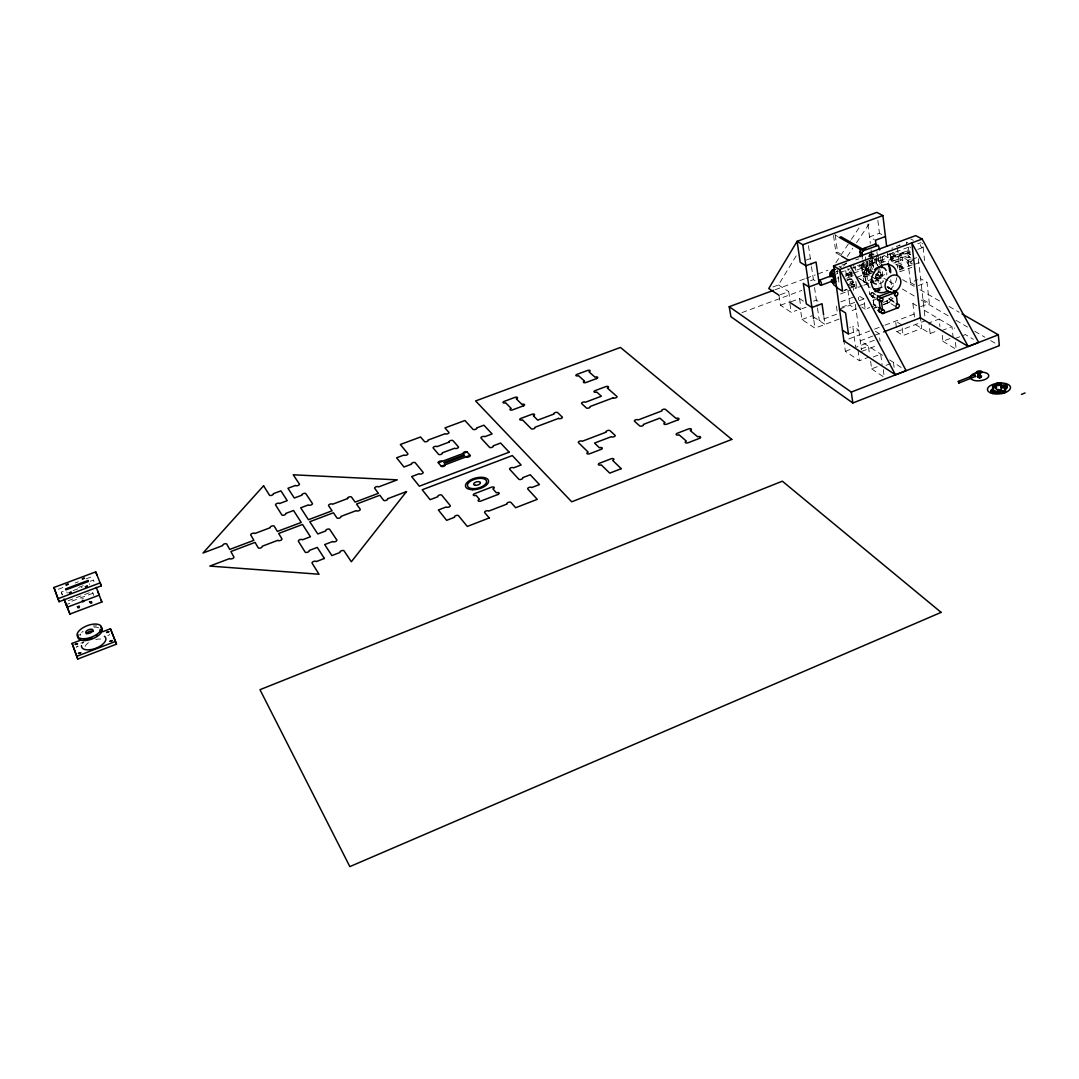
<?xml version="1.0" encoding="UTF-8"?>
<svg xmlns="http://www.w3.org/2000/svg" width="1079" height="1079" viewBox="0 0 1079 1079"><rect width="100%" height="100%" fill="white"/><g stroke="black" fill="none" stroke-linecap="round" stroke-linejoin="round"><path stroke-width="0.75" stroke-dasharray="5 3.75" d="M896.528 246.781L896.892 246.039M850.818 284.559C860.3 282.482 850.36 292.342 852.208 283.804M910.46 254.577A4.963 2.239 70.5 0 1 907.223 251.609C904.108 250.355 909.867 258.96 912.402 258.65L907.871 260.336L905.187 258.839L909.745 257.166M869.741 256.209L870.483 254.914A2.711 2.158 -58.3 0 0 869.458 256.168M772.915 286.987L778.458 284.95L796.828 254.833M835.901 262.736L850.468 240.752M851.385 239.376L859.572 227.008M847.258 256.478L852.815 248.21M856.51 242.694L870.389 222.031M843.535 266.095L846.3 262.79L846.853 266.931M898.928 245.459L899.63 244.92M81.721 598.845L83.542 598.818M902.138 257.463L900.331 257.679M839.948 267.066L841.377 266.419M109.276 635.032L109.316 634.061M906.32 251.191L890.458 257.072C889.555 263.762 899.185 262.615 897.674 268.887M885.926 365.349L890.458 363.596M955.05 338.577L965.381 334.571L973.325 339.265M873.221 357.014L880.707 354.128L882.082 364.837M941.751 330.606L951.988 326.654L953.121 337.322M870.632 361.222L871.63 368.87L880.585 365.403M942.25 335.178L942.911 341.288L950.208 338.455M861.002 348.989L868.433 346.143L869.62 355.247M861.662 351.403L877.321 345.388M901.828 324.954L895.597 321.124L896.878 331.631L903.096 335.502L921.641 328.38L920.441 317.846M869.849 330.943L843.913 340.829L845.37 351.349L859.464 360.75L868.339 357.338M915.356 324.55L930.152 333.532L937.381 330.754M872.83 336.041L860.26 340.843L883.269 355.787M874.395 335.434L882.136 332.48M80.831 643.165L83.906 641.992M845.37 351.349L851.223 349.097M874.341 340.263L855.62 347.425L852.761 326.276L849.82 327.396M896.878 331.631L925.377 320.719M848.458 334.112L858.83 330.174L852.761 326.276M920.67 306.652L929.356 303.347L927.009 282.307L920.616 278.679M874.489 329.176L883.526 325.723M885.036 325.157L917.002 312.964M875.312 280.446L882.635 277.465L882.285 270.91M874.044 308.001L876.998 306.881M882.919 304.642L888.826 302.417L895.408 306.382M874.381 308.216L877.335 307.097M883.256 304.858L889.177 302.619A2.01 1.578 -56.9 0 0 890.661 300.205A2.01 1.578 -56.9 0 0 888.732 299.072M914.479 317.064L912.888 303.469L915.774 302.376M841.822 307.232L857.576 301.311M859.154 300.717L863.888 298.937L865.223 309.201L869.728 307.502M839.529 309.16L849.928 305.249L856.011 309.053L848.566 311.871M916.691 257.625L907.925 260.889L910.447 282.509L917.703 279.771M68.206 600.72L91.068 592.128M92.929 593.248L70.634 601.637L71.106 602.81M859.41 305.586L866.882 302.767M872.871 300.515L875.865 299.396M66.21 604.658L69.879 603.269M918.256 285.598L927.009 282.307M800.888 312.236L801.967 319.519L814.982 328.164L841.714 318.076M871.239 306.922L877.24 304.656M883.256 302.39L893.048 298.694L890.296 297.062M58.226 589.282L62.865 587.556M75.233 582.93L78.322 581.77M86.05 578.883L93.779 575.997M874.759 278.315L880.666 281.794L883.485 280.742M62.285 594.893L61.287 592.115L64.349 590.968M90.339 581.244L93.387 580.097L94.48 582.822L93.387 580.097M78.7 587.408L83.177 585.735M840.797 301.837L854.919 296.55M73.089 590.604L82.044 587.246M801.967 319.519L811.88 315.796M859.815 278.921L868.285 283.979L869.593 294.135L873.747 292.571M791.096 301.742L799.552 298.6L803.612 301.23M856.982 277.236L866.639 273.648L869.485 275.32M872.142 272.717L867.57 274.417L865.25 256.384M862.121 263.236L863.686 276.507L867.111 275.239L865.628 263.762M849.861 281.929L853.273 280.999L854.325 286.488L856.699 287.931L852.275 289.577M896.501 264.557L901.302 263.02L902.381 268.55L897.93 260.835L893.385 262.534M863.686 276.507L864.697 277.114L869.269 275.415L867.597 262.291M849.16 284.114L853.786 282.388M897.337 266.162L901.896 264.463M909.246 256.627L904.728 258.313L909.179 266.014L908.707 261.927L913.239 260.241M813.485 301.176L816.344 300.097L819.19 301.918M872.911 279.029L863.766 281.97L861.271 264.638M874.435 278.463L884.564 274.646M844.169 290.278L846.934 289.239M849.712 288.214L854.325 286.488M912.2 264.881L897.836 270.249L900.277 271.638L911.849 267.322M844.102 290.656L847.109 289.536M914.304 264.449L920.171 262.264M778.957 295.214L780.508 305.249L791.231 312.37L796.841 310.28M840.487 293.974L850.805 290.13M862.431 285.773L858.318 287.311L847.055 280.5L853.867 277.964M863.807 285.261L867.934 283.723L866.639 273.648M801.872 308.796L806.121 307.205M875.231 281.376L878.009 280.338L878.738 286.137M780.346 294.702L788.736 291.6L790.044 300.191M832.921 275.172L837.493 273.486M839.799 272.636L849.807 268.981M850.845 268.55L861.892 264.463M879.102 258.097L910.083 246.619M917.824 243.76L920.926 242.613M872.169 257.921L878.104 261.32L888.03 257.638L882.042 254.266L883.215 263.667M741.934 312.613L801.764 290.426M845.855 274.079L850.576 272.326M856.874 269.993L864.751 267.066L874.88 272.987M890.58 257.085L906.873 251.42M837.763 277.357L838.774 276.979M845.855 274.363L847.865 273.621A5.017 2.104 70.4 0 0 851.088 276.642A5.017 2.104 70.4 0 0 851.763 272.38M890.998 257.301L907.223 251.609M890.903 258.232L906.765 252.351M837.763 278.692L838.774 278.315M845.882 275.671L851.965 273.419M895.624 257.22L910.568 251.677M845.396 276.264L863.686 269.453M880.666 263.155L910.716 252.027M917.824 249.37L922.693 247.563M846.732 278.261L852.289 276.197M893.547 260.862L910.622 254.523M873.963 272.69L870.213 270.505L863.389 273.041L867.111 275.239M846.84 279.825L849.915 278.692L852.949 280.783M868.77 272.056L870.483 271.422M857.454 265.421L868.932 272.151L870.645 271.517L859.154 264.8M780.508 305.249L790.26 301.621M893.871 263.074L898.416 261.388L901.046 262.871M775.113 289.752L804.435 278.921M805.986 278.355L815.238 274.943M817.976 273.931L827.93 270.249M841.836 265.124L848.013 262.844M855.741 259.985L858.83 258.852M891.861 248.305L892.994 247.887M897.256 246.241L900.169 245.162M906.657 242.842L907.803 242.424M810.518 280.715L813.391 279.65L817.666 282.307M836.697 271.638L838.248 271.072M835.969 272.002L837.992 271.247M806 260.174L810.342 258.569L813.202 260.309M881.853 234.575L879.452 233.266L869.512 236.908L874.273 239.551M833.554 235.546L835.915 252.796L837.587 252.189L841.903 254.711M108.709 635.288L107.927 635.329M77.661 646.065L76.42 647.184L78.308 646.092M877.578 275.698C880.316 272.717 875.892 277.074 875.109 274.255M902.853 267.295C898.699 262.197 897.323 270.384 902.583 268.954C904.593 266.823 900.088 266.891 901.693 269.035M899.32 267.686L900.547 267.093L900.331 265.866M902.206 257.112C896.069 255.71 904.917 268.185 902.314 257.274M863.874 282.051L867.691 283.291L863.375 280.715M854.581 285.234L853.314 285.706L853.489 287.027M911.755 261.684C905.861 263.222 918.35 265.164 907.925 260.889M910.797 238.985L913.279 240.32M907.871 260.336L908.707 261.927M870.052 252.904L873.289 254.954A2.711 2.158 -58.3 0 0 871.225 254.428M869.175 253.929L871.926 255.494M834.782 234.804L837.655 236.436M910.447 282.509L916.799 286.151M869.269 260.471L877.969 265.488M902.61 279.69L914.223 286.367M920.023 289.712L941.765 302.241M949.021 306.423L959.177 312.263M879.722 272.056L880.761 272.65M879.479 266.297L880.477 274.336L882.878 275.738M922.99 299.638L929.356 303.347M876.323 273.837L887.896 280.594M889.352 281.444L896.582 285.665M902.368 289.037L915.397 296.644M921.183 300.029L950.127 316.929M955.913 320.301L967.499 327.072M974.728 331.293L984.857 337.201M990.643 340.586L999.329 345.658M881.395 278.166C876.553 277.02 881.314 276.75 880.477 274.336M835.915 252.796L840.231 255.318M867.26 262.035L868.568 272.191L870.955 273.594L869.04 260.187M876.188 277.829L877.227 278.436M870.901 276.157L878.009 280.338M888.192 287.027L892.077 289.32M886.925 286.96L892.09 290.008M912.888 303.469L916.691 305.708M924.19 310.226L954.672 328.232M856.591 276.952L867.934 283.723M839.003 266.513L843.023 268.914M847.865 273.621L846.948 273.257L849.942 278.733M889.662 298.923L895.206 302.241M894.194 302.336L888.395 298.856A2.01 1.578 -56.9 0 0 886.911 301.284A2.01 1.578 -56.9 0 0 888.826 302.417M872.061 292.53L875.905 294.837M869.593 294.135L875.056 297.44M875.298 297.791L872.52 296.118L873.585 304.44L876.93 306.476M871.239 296.051L875.069 298.37M942.911 341.288L956.183 349.34L955.374 341.652M848.229 284.317L853.111 287.297M863.888 298.937L858.048 295.376L858.628 299.746M861.73 307.029L865.223 309.201M875.433 331.307L879.115 333.627L880.073 341.166M778.458 284.95L788.736 291.6M889.649 359.941L901.896 367.899M813.188 316.66L824.976 324.388L823.614 314.852M871.63 368.87L884.281 377.326M866.248 283.467L862.62 257.975M873.599 254.792L872.601 254.131A2.387 1.902 -58.4 0 0 871.306 254.293M902.678 260.619L901.302 259.5L900.628 260.592M61.287 592.115L62.393 594.907M67.235 593.126L66.777 591.885M89.517 584.44L89.26 583.793M92.578 592.344L93.752 595.379M789.909 303.712L791.231 312.37M799.552 298.6L800.847 307.259M808.481 245.688L811.287 265.056M811.516 266.675L813.391 279.65M814.537 287.513L817.262 306.436M817.491 308.014L819.325 320.679L837.506 313.841L836.09 303.604M813.822 320.207L814.982 328.164M835.24 234.939L837.587 252.189M836.994 268.496L838.963 282.833M858.034 350.135L859.464 360.75M845.707 270.505L846.597 277.168M847.905 290.251L849.928 305.249M850.886 270.64L853.529 290.399M855.391 304.399L861.46 349.893M855.283 266.958L855.714 270.289M853.543 264.058L854.163 268.833M855.849 281.565L856.699 287.931M864.319 263.762L864.751 267.066M861.716 254.145L864.697 277.114M883.296 369.611L884.092 375.775M868.973 260.7L870.213 270.505M873.923 304.656L872.857 296.32A2.023 1.592 -57 0 1 870.915 295.174A2.023 1.592 -57 0 1 872.398 292.733M867.503 260.916L868.932 272.151M866.397 261.631L867.422 269.629L865.722 270.263L864.684 262.264M874.529 259.068L875.379 265.758M867.88 224.054L870.321 243.368M871.562 253.066L873.37 267.322M871.05 249.748L871.778 255.035M871.886 256.303L873.329 267.767M871.346 254.024L871.967 258.947M872.183 260.592L873.005 267.147M871.4 259.85L872.614 269.413M869.849 254.698L871.926 271.072M869.93 260.781L871.266 271.261M880.477 256.424L881.287 262.858M893.479 362.423L894.437 370.137M878.077 255.062L879.277 264.692M876.89 251.582L877.497 256.451M877.699 258.07L878.104 261.32M880.666 281.794L881.273 286.542M876.35 255.615L877.578 265.461M877.78 267.093L878.4 272.016M876.135 259.095L876.971 265.798M875.73 258.313L876.755 266.5M877.861 220.413L879.452 233.266M887.424 252.769L888.597 262.359M890.714 279.69L891.874 289.199M897.445 247.833L900.277 271.638M902.192 327.962L903.096 335.502M906.4 242.047L906.711 244.798M930.152 333.532L928.952 322.945L939.121 319.047L939.944 326.613M918.35 258.744L925.013 317.469M923.098 247.347L924.582 260.619M909.894 246.821A4.963 2.239 70.5 0 1 910.447 247.738M893.56 252.216A4.977 2.198 70.5 0 1 895.422 259.648A4.977 2.198 70.5 0 1 891.348 257.49M853.03 275.226A5.004 2.104 70.4 0 1 849.969 274.808A5.004 2.104 70.4 0 1 848.013 268.428M851.965 272.501A2.671 1.119 70.4 0 1 850.104 273.041A2.671 1.119 70.4 0 1 849.686 268.968M892.063 252.23A4.977 2.198 70.5 0 1 894.531 258.825A4.977 2.198 70.5 0 1 891.686 260.133A4.977 2.198 70.5 0 1 889.217 253.538M910.339 254.037A4.963 2.239 70.5 0 1 907.142 246.902M910.352 252.041A2.644 1.2 70.5 0 1 908.383 248.305A2.644 1.2 70.5 0 1 910.352 247.927M880.181 263.033A2.657 1.16 70.4 0 1 878.481 259.162A2.657 1.16 70.4 0 1 880.41 259.068A2.657 1.16 70.4 0 1 880.99 262.993M923.111 246.727A2.644 1.214 70.6 0 1 921.237 246.848A2.644 1.214 70.6 0 1 920.4 243.072A2.644 1.214 70.6 0 1 922.505 243.962M870.011 274.012A3.021 2.401 -57.8 0 1 868.568 272.191M871.535 253.525A3.048 2.428 -58.4 0 1 871.643 254.01M872.817 253.605A3.048 2.428 -58.4 0 1 873.936 254.9M868.919 256.222A3.048 2.428 -58.4 0 1 869.553 254.819M869.62 254.914A1.376 1.092 -58.4 0 1 868.703 256.276M871.09 254.927A2.711 2.158 -58.4 0 1 870.726 256.222M875.231 276.264A2.387 1.888 -57.8 0 0 876.89 275.428L877.632 274.147A3.561 2.819 -57.8 0 0 877.807 272.461M873.477 292.692A2.023 1.592 -57 0 1 873.059 295.808A2.023 1.592 -57 0 1 870.564 294.918A2.023 1.592 -57 0 1 872.709 292.422M872.978 304.804A2.01 1.592 -56.6 0 1 875.366 306.652M887.397 286.852A2.01 1.592 -57.3 0 1 888.449 287.23M888.826 287.945A2.01 1.592 -57.3 0 1 888.84 288.619M870.213 287.634A14.89 11.788 -57.7 0 1 867.813 268.846A14.89 11.788 -57.7 0 1 885.724 262.21M896.811 277.694A14.971 11.815 -57.7 0 1 890.377 289.172M887.424 287.108A2.023 1.592 -57.3 0 1 889.204 288.646M878.104 271.787A3.385 2.684 -57.7 0 1 880.842 274.053A3.385 2.684 -57.7 0 1 878.508 277.883A3.385 2.684 -57.7 0 1 875.204 276.548M886.736 272.65A9.145 7.229 -57.7 0 1 886.722 275.01M883.445 281.43A9.145 7.229 -57.7 0 1 877.847 284.155M93.185 626.063A12.935 6.123 -21 0 1 96.611 625.86M82.274 643.448A12.894 6.164 -21.1 0 1 83.407 641.938M81.734 632.523A10.723 5.071 -21 0 1 83.11 631.296M94.035 627.142A10.723 5.071 -21 0 1 98.688 627.897M85.093 646.321A10.669 5.112 -21.1 0 1 89.449 642.086M95.775 639.496A10.669 5.112 -21.1 0 1 102.761 639.55M890.458 255.049A2.657 1.173 70.5 0 0 892.657 258.704A2.657 1.173 70.5 0 0 892.508 254.779A2.657 1.173 70.5 0 0 890.458 255.049M861.298 265.852A2.671 1.133 70.4 0 0 863.47 269.534A2.671 1.133 70.4 0 0 863.281 265.609A2.671 1.133 70.4 0 0 861.298 265.852M889.096 302.295A2.01 1.578 -56.9 0 0 889.797 299.018A2.01 1.578 -56.9 0 0 886.938 300.596A2.01 1.578 -56.9 0 0 889.096 302.295M879.817 278.355A3.385 2.684 -57.7 0 0 880.99 272.812A3.385 2.684 -57.7 0 0 876.175 275.469A3.385 2.684 -57.7 0 0 879.817 278.355"/><path stroke-width="1.5" d="M996.443 386.161L994.285 386.295L996.443 386.161A2.886 1.349 -5.9 0 0 993.3 386.781A2.886 1.349 -5.9 0 0 992.936 388.319A2.158 1.012 -6 0 1 993.044 389.128A6.501 3.035 -5.9 0 0 992.626 390.153A2.158 1.012 -6 0 1 991.857 390.962A2.886 1.349 -5.9 0 0 991.331 392.81A2.886 1.349 -5.9 0 0 995.054 392.958A2.171 1.025 -5.9 0 1 996.821 392.756A6.501 3.035 -5.9 0 0 998.938 392.783A2.171 1.025 -5.8 0 1 1000.53 393.026A2.9 1.362 -5.8 0 0 1004.347 392.958A2.9 1.362 -5.8 0 0 1005.277 391.124L1005.048 389.06A6.501 3.035 -5.9 0 0 1005.453 388.035A2.171 1.012 -5.7 0 1 1006.208 387.226A2.886 1.349 -5.8 0 0 1006.72 385.392A2.886 1.349 -5.8 0 0 1002.998 385.257A2.158 1.012 -5.8 0 1 1001.245 385.446A6.501 3.035 -5.9 0 0 1000.557 385.405M978.181 377.205C979.853 375.721 982.686 377.07 978.666 376.679C977.682 379.188 984.587 376.544 978.208 377.084L977.722 372.188L980.528 372.08L977.695 372.309M79.01 605.98C80.885 608.327 76.123 608.435 78.295 606.533M82.328 600.45L83.016 601.934L84.189 600.49M91.351 601.556C93.468 604.253 88.411 603.148 90.703 601.839M975.483 376.477L958.907 383.018L958.341 381.386L974.836 374.872L975.537 376.45L974.836 374.872M831.842 270.492L829.94 272.879L830.897 273.877A5.017 2.064 70.3 0 1 833.379 274.053A5.017 2.064 70.3 0 1 835.672 279.11M996.416 387.644L994.406 387.631L996.47 387.199M958.314 381.4L958.934 383.005M876.863 245.419L875.541 244.016L860.111 249.775L860.233 256.6M1021.449 394.401L1025.05 392.958M773.576 290.318L729.215 306.692L730.915 316.7L852.828 402.993L999.329 345.658L998.331 334.814L962.077 313.935M843.913 340.829L895.449 374.791L906.104 370.637L850.225 265.65M883.661 331.9L920.441 317.846L968.2 346.453L978.626 342.394L922.167 239.052L915.72 235.613L833.554 265.906L844.021 341.584M729.215 306.692L851.318 392.082L998.331 334.814M76.663 656.356L115.453 641.452L116.492 644.15L77.742 659.053L72.104 643.421L79.779 640.494M102.775 631.701L110.449 628.76L115.453 641.452M64.039 599.411L69.96 614.045L101.871 601.988L96.22 587.327M897.863 307.852L882.973 313.49L877.874 310.347M57.929 598.724L59.116 601.704L101.305 585.857L100.158 582.876L57.929 598.724L53.95 587.489L95.734 571.883L101.305 585.857M890.539 291.977L878.603 296.469A2.037 1.605 -56.9 0 0 877.092 298.91A2.037 1.605 -56.9 0 0 879.048 300.07L880.113 308.432A2.023 1.592 -56.5 0 0 878.616 310.873A2.023 1.592 -56.5 0 0 880.558 312.006M445.007 464.806A2.05 0.958 -14.7 0 1 443.779 466.303A2.05 0.958 -14.7 0 1 441.23 466.222L438.33 462.797L467.086 451.98L470.08 455.351A2.05 0.958 -14.3 0 1 468.893 456.835A2.05 0.958 -14.3 0 1 466.33 456.768M441.23 466.222L470.08 455.351M875.029 291.411L879.493 289.738M875.379 291.627L879.83 289.954M879.682 249.991L878.333 245.311L863.483 250.679L861.946 252.068L862.404 256.37M870.74 282.145L873.788 281.012M819.285 280.243L833.487 274.983M820.89 285.342A2.684 1.079 70.3 0 0 820.647 281.403A2.684 1.079 70.3 0 0 818.732 281.619A2.684 1.079 70.3 0 0 820.89 285.342L835.294 279.987M831.788 270.559L834.876 269.413M832.03 270.451L835.281 269.386M922.167 239.052L839.651 269.561L833.554 265.906M830.897 273.877L832.921 273.122M885.441 236.544L875.474 240.212L876.081 245.081M861.797 249.64L865.924 248.13M778.957 295.214L768.761 288.525L797.098 241.332L802.789 244.731L882.892 215.584L886.641 246.282M90.676 602.028L89.422 601.583M78.201 606.735L77.256 606.641M1002.121 392.432L1003.794 391.812L1001.825 392.324M882.892 215.584L876.863 212.388L797.098 241.332L800.186 262.291L805.865 265.771L816.061 262.035L819.082 283.197L808.953 286.947L803.302 283.386L806.323 303.846L811.961 307.488L822.023 303.725L823.614 314.852M874.921 244.232L877.335 245.58M840.784 236.652L863.861 249.788M861.096 249.316L863.483 250.679M839.098 237.259L860.705 249.6M859.599 251.771L861.986 253.147M841.66 256.168L848.836 260.376M893.385 290.777L895.975 292.301L881.017 297.925L877.187 295.619M895.273 295.228L896.406 295.902L897.418 304.278L896.285 303.59M832.179 270.532L834.701 272.056M877.888 299.355L881.476 301.527L882.528 309.916L878.603 307.502M836.751 286.812L833.946 285.018L831.302 280.338M836.535 287.473L842.605 291.209L839.651 269.561L895.449 374.791M839.529 309.16L845.585 312.991L848.458 334.112L842.443 330.187M789.693 302.268L800.443 309.322M968.2 346.453L911.822 242.869L920.522 318.602M53.95 587.489L59.116 601.704M72.104 643.421L77.742 659.053M64.052 599.088L69.96 614.045M97.609 591.009L99.241 595.136L67.141 607.248L65.63 603.04M101.237 600.396L101.871 601.988M116.492 644.15L110.449 628.76M95.734 571.883L96.867 574.837M995.054 392.958C994.703 388.993 990.94 393.902 994.798 391.704A2.886 1.349 -5.9 0 1 991.21 391.569A2.886 1.349 -5.9 0 1 991.749 389.735A2.158 1.012 -6 0 0 992.505 388.926A6.501 3.035 -5.9 0 1 992.923 387.901A2.158 1.012 -6 0 0 992.815 387.078A2.886 1.349 -5.9 0 1 993.273 385.5A2.886 1.349 -5.9 0 1 996.537 384.92M802.789 244.731L813.579 318.615M851.318 392.082L852.828 402.993M881.489 264.476L881.88 267.686M888.799 263.937L889.757 271.814M979.894 372.687L980.379 377.583M978.842 372.875L979.327 377.771M992.815 387.078L993.044 389.128M992.505 388.926L992.626 390.153M991.749 389.735L991.857 390.962M994.932 391.717A2.171 1.025 -5.9 0 1 996.699 391.529A6.501 3.035 -5.9 0 0 998.817 391.556L998.938 392.783M996.699 391.529L996.821 392.756M1002.998 385.257L1003.106 386.484A2.886 1.349 -5.8 0 1 1006.828 386.633A2.886 1.349 -5.8 0 1 1006.329 388.453A2.171 1.012 -5.7 0 0 1005.574 389.276A6.501 3.035 -5.9 0 1 1005.169 390.301A2.171 1.012 -5.7 0 0 1005.277 391.124M1001.245 385.446L1001.352 386.687A2.158 1.012 -5.8 0 0 1003.106 386.484M998.817 391.556A2.171 1.025 -5.8 0 1 1000.408 391.785L1000.53 393.026M1006.208 387.226L1006.329 388.453M1005.453 388.035L1005.574 389.276M835.78 281.012A5.017 2.064 70.3 0 1 831.855 279.933M829.805 276.737A5.031 2.064 70.3 0 1 832.165 274.106A5.031 2.064 70.3 0 1 834.849 281.376A5.031 2.064 70.3 0 1 831.464 281.214M830.924 276.817A2.684 1.092 70.3 0 1 832.435 276.264A2.684 1.092 70.3 0 1 833.662 279.974A2.684 1.092 70.3 0 1 831.99 280.027M1000.368 389.303A1.443 0.674 -5.9 0 1 999.882 390.22A1.443 0.674 -5.9 0 1 997.981 390.234A1.443 0.674 -5.9 0 1 998.075 389.317M1000.786 387.28A2.886 1.349 -5.9 0 1 1001.272 389.114A2.886 1.349 -5.9 0 1 997.32 389.721A2.886 1.349 -5.9 0 1 996.564 387.927M1000.408 391.785A2.9 1.362 -5.8 0 0 1004.225 391.731A2.9 1.362 -5.8 0 0 1005.169 389.883A2.171 1.012 -5.7 0 1 1005.048 389.06M1000.719 386.633A6.501 3.035 -5.9 0 1 1001.352 386.687M970.358 377.084A9.239 4.262 -6.2 0 1 983.724 372.322A9.239 4.262 -6.2 0 1 985.316 379.349A9.239 4.262 -6.2 0 1 970.655 378.351M980.231 375.546A2.01 0.931 -6.2 0 1 981.054 376.962A2.01 0.931 -6.2 0 1 977.79 377.097A2.01 0.931 -6.2 0 1 979.219 375.586M438.33 462.797A2.05 0.958 -14.7 0 1 439.544 461.299A2.05 0.958 -14.7 0 1 442.093 461.38M463.35 453.382A2.037 0.944 -14.3 0 1 464.536 451.912A2.037 0.944 -14.3 0 1 467.086 451.98M887.626 263.735A14.89 11.788 -57.7 0 1 890.647 272.731M881.88 287.068A14.89 11.788 -57.7 0 1 873.639 288.848M888.111 290.764A14.971 11.815 -57.7 0 1 871.684 284.492A14.971 11.815 -57.7 0 1 882.528 265.218A14.971 11.815 -57.7 0 1 896.959 275.064M894.504 290.79A2.023 1.592 -57.2 0 1 895.368 292.895M874.503 269.629A9.145 7.229 -57.7 0 1 886.169 270.532M876.337 284.101A9.145 7.229 -57.7 0 1 871.346 279.164M100.806 627.007A12.935 6.123 -21 0 1 91.486 639.2A12.935 6.123 -21 0 1 78.201 634.924M104.407 636.259A12.894 6.164 -21.1 0 1 96.341 648.061A12.894 6.164 -21.1 0 1 81.491 645.579M100.05 629.367A10.723 5.071 -21 0 1 99.767 631.97M97.043 635.072A10.723 5.071 -21 0 1 96.247 635.652M91.836 637.959A10.723 5.071 -21 0 1 84.202 639.267M80.102 634.978A10.723 5.071 -21 0 1 80.359 634.385M86.495 633.832A3.83 1.821 -21 0 1 89.597 631.417A3.83 1.821 -21 0 1 93.32 631.404M1005.412 386.255L1003.268 386.484L1005.412 386.255M1005.534 387.482L1003.376 387.671L1005.534 387.482M1003.699 390.625L1001.528 390.814L1003.699 390.625M994.676 390.531L992.518 390.719L994.676 390.531M112.203 640.562L110.031 641.236L112.203 640.562M108.75 631.728L106.605 632.442L108.75 631.728M87.345 586.14L85.214 586.787L87.345 586.194M80.655 652.674L78.484 653.402L80.655 652.674M84.283 578.223L82.179 578.91L84.27 578.277M77.459 643.704L75.287 644.419L77.459 643.704M71.187 592.209L69.043 592.857L71.174 592.263M68.233 584.225L66.129 584.912L68.233 584.225M1000.004 384.057C997.239 386.7 996.578 381.885 1000.004 384.057M406.486 491.592L351.336 561.754L344.093 550.91A2.198 1.079 -16.9 0 0 341.45 550.762A2.198 1.079 -16.9 0 0 340.02 552.461L331.873 555.591L324.685 544.571L332.75 541.483A2.171 1.052 -16.9 0 0 335.353 541.618A2.171 1.052 -16.9 0 0 336.769 539.945L329.742 529.425A2.145 1.025 -16.9 0 0 327.153 529.303A2.145 1.025 -16.9 0 0 325.75 530.949L317.779 533.97L309.781 521.723L333.438 512.781L336.958 517.933A2.131 1.012 -16.6 0 0 339.521 518.041A2.131 1.012 -16.6 0 0 340.897 516.436L356.232 510.623A2.118 0.998 -16.3 0 0 358.794 510.745A2.118 0.998 -16.3 0 0 360.143 509.14L356.515 504.068L379.848 495.248L383.598 500.265A2.104 0.998 -15.8 0 0 386.174 500.359A2.104 0.998 -15.8 0 0 387.482 498.781L406.486 491.592M263.573 485.793L203 553.028L222.746 545.583A2.145 0.998 -18.4 0 1 224.27 543.951A2.145 0.998 -18.4 0 1 226.765 544.072L229.706 549.44L253.862 540.323L250.787 535.036A2.131 0.998 -17.9 0 1 252.257 533.404A2.131 0.998 -17.9 0 1 254.765 533.539L270.263 527.698A2.131 0.998 -17.6 0 1 271.706 526.093A2.131 0.998 -17.6 0 1 274.214 526.215L277.411 531.434L301.23 522.438L293.555 510.502L285.746 513.429A2.104 0.971 -17.3 0 1 284.317 515.02A2.104 0.971 -17.3 0 1 281.835 514.899L275.617 504.999A2.077 0.958 -17.3 0 1 277.033 503.448A2.077 0.958 -17.3 0 1 279.501 503.556L287.23 500.669L280.931 490.864L273.27 493.71A2.064 0.931 -17.3 0 1 271.868 495.234A2.064 0.931 -17.3 0 1 269.44 495.14L263.573 485.793M941.117 612.373L349.839 866.612L259.972 689.683L782.329 481.18L941.117 612.373M731.791 439.423L571.708 501.802L475.596 400.943L620.452 347.451L731.791 439.423M489.232 517.947L467.288 526.444L458.548 515.749A2.158 1.066 -14.9 0 0 455.837 515.627A2.158 1.066 -14.9 0 0 454.583 517.273L446.639 520.334L438.357 509.976L446.22 506.968A2.145 1.039 -14.9 0 0 448.877 507.076A2.145 1.039 -14.9 0 0 450.145 505.458L441.783 495.221A2.118 1.012 -15 0 0 439.153 495.126A2.118 1.012 -15 0 0 437.899 496.704L430.103 499.671L422.186 489.772L512.323 455.581L521.117 464.982L513.523 467.868A2.091 0.998 -13.7 0 0 510.88 467.787A2.091 0.998 -13.7 0 0 509.72 469.325L518.756 479.17A2.118 1.012 -13.6 0 0 521.44 479.265A2.118 1.012 -13.6 0 0 522.6 477.7L530.261 474.76L539.446 484.579L531.704 487.56A2.131 1.039 -13.5 0 0 528.98 487.465A2.131 1.039 -13.5 0 0 527.82 489.057L537.275 499.348L515.641 507.723L511.001 502.49A2.158 1.066 -14 0 0 508.276 502.382A2.158 1.066 -14 0 0 507.076 504.014L488.679 511.122A2.171 1.066 -14.4 0 0 485.955 511.001A2.171 1.066 -14.4 0 0 484.727 512.646L489.232 517.947M621.261 468.677L609.743 473.128L601.246 464.86A2.118 1.025 -12.3 0 1 598.508 464.779A2.118 1.025 -12.3 0 1 599.573 463.228L610.97 458.831A2.118 1.025 -12.1 0 1 613.722 458.912A2.118 1.025 -12.1 0 1 612.67 460.45L621.261 468.677M699.462 438.357L688.227 442.714A2.118 1.012 -10.8 0 1 685.435 442.646A2.118 1.012 -10.8 0 1 686.392 441.136L679.109 434.824A2.091 0.998 -11 0 1 676.344 434.756A2.091 0.998 -11 0 1 677.302 433.259L688.442 428.97A2.091 0.998 -10.8 0 1 691.194 429.024A2.091 0.998 -10.8 0 1 690.25 430.521L697.614 436.793A2.118 1.012 -10.6 0 1 700.406 436.847A2.118 1.012 -10.6 0 1 699.462 438.357M601.097 449.377L589.808 453.706A2.091 0.998 -12.4 0 1 587.097 453.639A2.091 0.998 -12.4 0 1 588.176 452.114L578.492 442.687A2.064 0.971 -12.5 0 1 579.558 441.203A2.064 0.971 -12.5 0 1 582.215 441.271L606.331 432.072A2.064 0.971 -12.1 0 1 607.369 430.615A2.064 0.971 -12.1 0 1 610.026 430.669L614.99 435.269A2.064 0.971 -12 0 1 613.964 436.752A2.064 0.971 -12 0 1 611.28 436.685L594.529 443.091L599.438 447.798A2.091 0.998 -12.2 0 1 602.149 447.866A2.091 0.998 -12.2 0 1 601.097 449.377M677.841 419.947L666.809 424.182A2.064 0.971 -11.1 0 1 664.098 424.128A2.064 0.971 -11.1 0 1 665.055 422.658L659.835 418.126L643.313 424.438A2.064 0.971 -11.5 0 1 642.329 425.908A2.064 0.971 -11.5 0 1 639.645 425.854L634.56 421.323A2.05 0.958 -11.6 0 1 635.558 419.866A2.05 0.958 -11.6 0 1 638.228 419.92L661.94 410.883A2.037 0.944 -11.2 0 1 662.897 409.454A2.037 0.944 -11.2 0 1 665.581 409.494L676.074 418.436A2.064 0.971 -11 0 1 678.785 418.49A2.064 0.971 -11 0 1 677.841 419.947M324.388 558.463L316.214 561.606A2.212 1.079 -17.4 0 0 313.571 561.458A2.212 1.079 -17.4 0 0 312.114 563.184L319.033 574.23L209.812 566.084L229.8 558.517A2.171 1.025 -18.4 0 0 232.336 558.666A2.171 1.025 -18.4 0 0 233.86 556.98L230.866 551.531L255.062 542.386L258.178 547.768A2.158 1.025 -18 0 0 260.727 547.903A2.158 1.025 -18 0 0 262.21 546.244L277.896 540.296A2.158 1.025 -17.6 0 0 280.446 540.431A2.158 1.025 -17.6 0 0 281.902 538.785L278.665 533.471L302.525 524.461L310.442 536.762L302.417 539.81A2.158 1.025 -17.4 0 0 299.854 539.675A2.158 1.025 -17.4 0 0 298.411 541.334L305.114 552.043A2.185 1.052 -17.4 0 0 307.731 552.178A2.185 1.052 -17.4 0 0 309.174 550.492L317.28 547.39L324.388 558.463M497.851 494.519L480.937 501.02A2.145 1.039 -14.4 0 1 478.253 500.912A2.145 1.039 -14.4 0 1 479.467 499.307L476.082 495.328A2.131 1.025 -14.4 0 1 473.411 495.234A2.131 1.025 -14.4 0 1 474.625 493.642L491.431 487.209A2.118 1.025 -14.1 0 1 494.101 487.303A2.118 1.025 -14.1 0 1 492.901 488.881L496.367 492.82A2.131 1.039 -14.1 0 1 499.051 492.928A2.131 1.039 -14.1 0 1 497.851 494.519M509.153 452.182L419.326 486.197L411.638 476.581L419.245 473.708A2.064 0.958 -15.1 0 0 421.795 473.802A2.064 0.958 -15.1 0 0 423.049 472.278L415.267 462.77A2.037 0.944 -15.1 0 0 412.758 462.689A2.037 0.944 -15.1 0 0 411.517 464.172L403.978 467.005L396.613 457.793L404.072 455.014A2.023 0.917 -15.2 0 0 406.567 455.082A2.023 0.917 -15.2 0 0 407.795 453.625L400.349 444.494L420.581 436.982L424.371 441.459A1.996 0.904 -14.8 0 0 426.852 441.513A1.996 0.904 -14.8 0 0 428.053 440.084L445.195 433.704A1.996 0.904 -14.5 0 0 447.677 433.758A1.996 0.904 -14.5 0 0 448.851 432.342L444.953 427.931L464.914 420.513L472.98 429.294A1.996 0.904 -14.1 0 0 475.475 429.348A1.996 0.904 -14.1 0 0 476.621 427.931L483.918 425.207L492.105 433.947L484.741 436.712A2.01 0.931 -14 0 0 482.205 436.658A2.01 0.931 -14 0 0 481.059 438.101L489.461 447.259A2.037 0.944 -13.9 0 0 492.037 447.326A2.037 0.944 -13.9 0 0 493.184 445.856L500.616 443.051L509.153 452.182M558.585 418.382L534.86 427.311A2.023 0.931 -13.2 0 1 533.768 428.754A2.023 0.931 -13.2 0 1 531.192 428.687L522.438 419.825A1.996 0.904 -13.3 0 1 519.903 419.785A1.996 0.904 -13.3 0 1 520.995 418.369L531.866 414.309A1.996 0.904 -13.2 0 1 534.402 414.349A1.996 0.904 -13.2 0 1 533.323 415.752L537.72 420.136L554.053 413.999A1.996 0.917 -12.8 0 1 555.119 412.596A1.996 0.917 -12.8 0 1 557.668 412.637L562.213 417.02A2.01 0.917 -12.8 0 1 561.161 418.436A2.01 0.917 -12.8 0 1 558.585 418.382M613.29 397.787L589.957 406.567A1.996 0.917 -12.3 0 1 588.932 407.97A1.996 0.917 -12.3 0 1 586.356 407.929L581.702 403.613A1.996 0.904 -12.4 0 1 582.714 402.238A1.996 0.904 -12.4 0 1 585.29 402.278L601.381 396.222L596.687 392.014A1.969 0.89 -12.2 0 1 594.138 391.974A1.969 0.89 -12.2 0 1 595.136 390.611L605.764 386.633A1.969 0.89 -12 0 1 608.327 386.673A1.969 0.89 -12 0 1 607.342 388.022L616.864 396.438A1.996 0.904 -11.9 0 1 615.88 397.827A1.996 0.904 -11.9 0 1 613.29 397.787M347.654 498.552L332.494 504.257A2.104 0.985 -16.6 0 0 329.972 504.163A2.104 0.985 -16.6 0 0 328.609 505.727L332.076 510.799L308.459 519.714L300.704 507.818L308.486 504.891A2.091 0.971 -16.9 0 0 310.981 504.999A2.091 0.971 -16.9 0 0 312.37 503.434L305.87 493.71A2.064 0.944 -16.9 0 0 303.401 493.602A2.064 0.944 -16.9 0 0 302.012 495.14L294.311 498.012L287.945 488.261L295.579 485.415A2.05 0.931 -16.8 0 0 298.006 485.51A2.05 0.931 -16.8 0 0 299.382 483.999L293.232 474.8L397.315 479.858L378.54 486.926A2.077 0.971 -15.8 0 0 376.005 486.831A2.077 0.971 -15.8 0 0 374.71 488.369L378.405 493.305L355.112 502.099L351.525 497.095A2.091 0.971 -16.3 0 0 349.003 497.001A2.091 0.971 -16.3 0 0 347.654 498.552M463.862 454.92L443.833 462.459L444.508 463.242L464.55 455.702L463.862 454.92M449.269 442.053L436.928 446.666A2.023 0.917 -14.7 0 0 434.432 446.598A2.023 0.917 -14.7 0 0 433.218 448.041L438.533 454.272A2.037 0.931 -14.7 0 0 441.055 454.353A2.037 0.931 -14.7 0 0 442.255 452.87L454.677 448.217A2.023 0.931 -14.4 0 0 457.199 448.284A2.023 0.931 -14.4 0 0 458.386 446.827L452.964 440.664A2.01 0.917 -14.5 0 0 450.456 440.61A2.01 0.917 -14.5 0 0 449.269 442.053M87.992 580.529L65.603 588.905L65.94 589.862L88.357 581.473L87.992 580.529M523.355 405.852L512.592 409.858A1.969 0.89 -13.4 0 1 510.084 409.818A1.969 0.89 -13.4 0 1 511.19 408.428L505.592 402.764A1.956 0.877 -13.5 0 1 503.111 402.723A1.956 0.877 -13.5 0 1 504.203 401.375L514.872 397.409A1.956 0.863 -13.3 0 1 517.354 397.45A1.956 0.863 -13.3 0 1 516.275 398.798L521.939 404.436A1.969 0.89 -13.3 0 1 524.434 404.477A1.969 0.89 -13.3 0 1 523.355 405.852M596.606 378.554L586.072 382.479A1.956 0.863 -12.3 0 1 583.564 382.452A1.956 0.863 -12.3 0 1 584.562 381.116L578.519 375.694A1.929 0.85 -12.4 0 1 576.038 375.681A1.929 0.85 -12.4 0 1 577.036 374.359L587.475 370.488A1.929 0.85 -12.2 0 1 589.957 370.502A1.929 0.85 -12.2 0 1 588.972 371.823L595.068 377.205A1.942 0.863 -12.1 0 1 597.591 377.218A1.942 0.863 -12.1 0 1 596.606 378.554M997.09 385.432A2.9 1.349 -5.9 0 0 1001.447 383.949A2.9 1.349 -5.9 0 0 997.171 383.085A2.9 1.349 -5.9 0 0 997.09 385.432M992.923 393.606A11.559 5.395 -5.9 0 0 1010.497 387.752A11.559 5.395 -5.9 0 0 993.557 384.164A11.559 5.395 -5.9 0 0 992.923 393.606M977.628 373.455A2.846 1.308 -6.3 0 0 981.944 371.999A2.846 1.308 -6.3 0 0 977.763 371.176A2.846 1.308 -6.3 0 0 977.628 373.455M881.745 301.405A2.037 1.605 -56.9 0 0 882.447 298.087A2.037 1.605 -56.9 0 0 879.56 299.692A2.037 1.605 -56.9 0 0 881.745 301.405M883.242 313.369A2.023 1.592 -56.5 0 0 883.944 310.064A2.023 1.592 -56.5 0 0 881.071 311.669A2.023 1.592 -56.5 0 0 883.242 313.369M896.676 295.767A2.037 1.592 -57.2 0 0 897.391 292.463A2.037 1.592 -57.2 0 0 894.504 294.054A2.037 1.592 -57.2 0 0 896.676 295.767M898.119 307.717A2.023 1.578 -56.8 0 0 898.834 304.426A2.023 1.578 -56.8 0 0 895.961 306.031A2.023 1.578 -56.8 0 0 898.119 307.717M475.515 485.307A3.507 1.686 -14.3 0 0 480.425 482.677A3.507 1.686 -14.3 0 0 475.084 482.421A3.507 1.686 -14.3 0 0 475.515 485.307M472.467 489.718A11.829 5.665 -14.3 0 0 488.477 480.587A11.829 5.665 -14.3 0 0 470.093 480.195A11.829 5.665 -14.3 0 0 472.467 489.718M472.858 488.639A9.819 4.707 -14.3 0 0 486.575 481.274A9.819 4.707 -14.3 0 0 471.604 480.56A9.819 4.707 -14.3 0 0 472.858 488.639M895.165 291.37A9.252 7.283 -57.5 0 0 898.429 276.251A9.252 7.283 -57.5 0 0 885.306 283.48A9.252 7.283 -57.5 0 0 895.165 291.37M84.648 638.714A12.935 6.11 -21 0 0 101.493 627.034A12.935 6.11 -21 0 0 81.842 628.464A12.935 6.11 -21 0 0 84.648 638.714M88.1 633.521A3.844 1.807 -21 0 0 92.929 630.001A3.844 1.807 -21 0 0 86.994 630.581A3.844 1.807 -21 0 0 88.1 633.521"/></g></svg>
